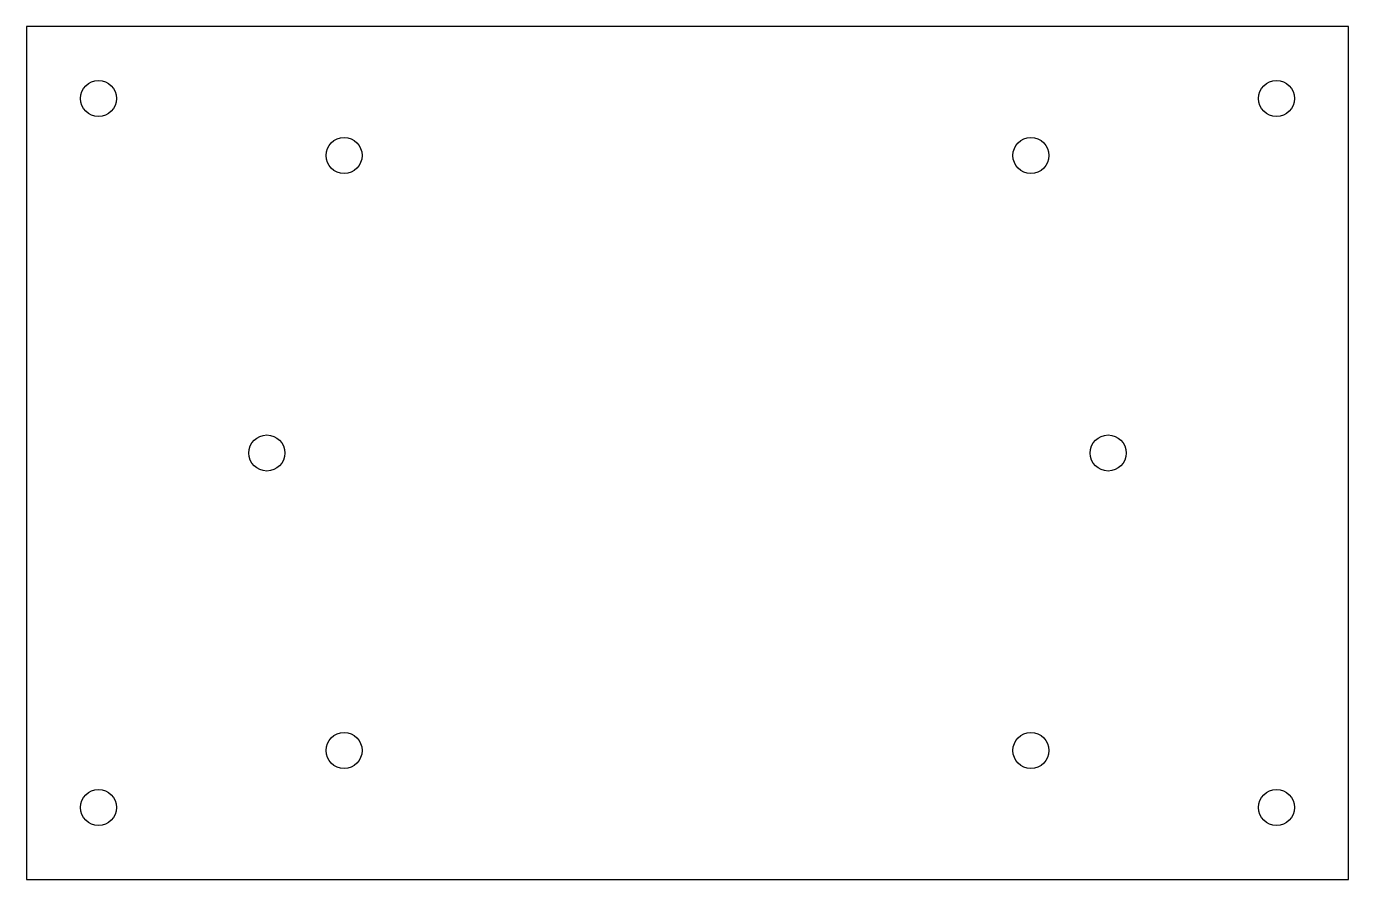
# Model space of a CAD drawing. Extents: x 0 to 110, y 0 to 71.
import ezdxf

# ---------------------------------------------------------------- set-up
doc = ezdxf.new("R2010")
doc.units = 0
doc.layers.get('0').update_dxf_attribs({"linetype": 'continuous'})

# ---------------------------------------------------------------- blocks, each defined once
blk = doc.blocks.new('POCKET')
at = {"color": 0}
for p, q in [((0, 71), (0, 0)), ((110, 71), (0, 71)), ((110, 0), (110, 71)), ((0, 0), (110, 0))]:
    blk.add_line(p, q, dxfattribs=at)
for centre in [(6, 65), (104, 65), (26.425, 60.26), (83.575, 60.26), (20, 35.5), (90, 35.5), (26.425, 10.74), (83.575, 10.74), (6, 6), (104, 6)]:
    blk.add_circle(centre, 1.5, dxfattribs=at)

msp = doc.modelspace()

# ---------------------------------------------------------------- block references
msp.add_blockref('POCKET', (0, 0))

doc.saveas('drawing.dxf')
